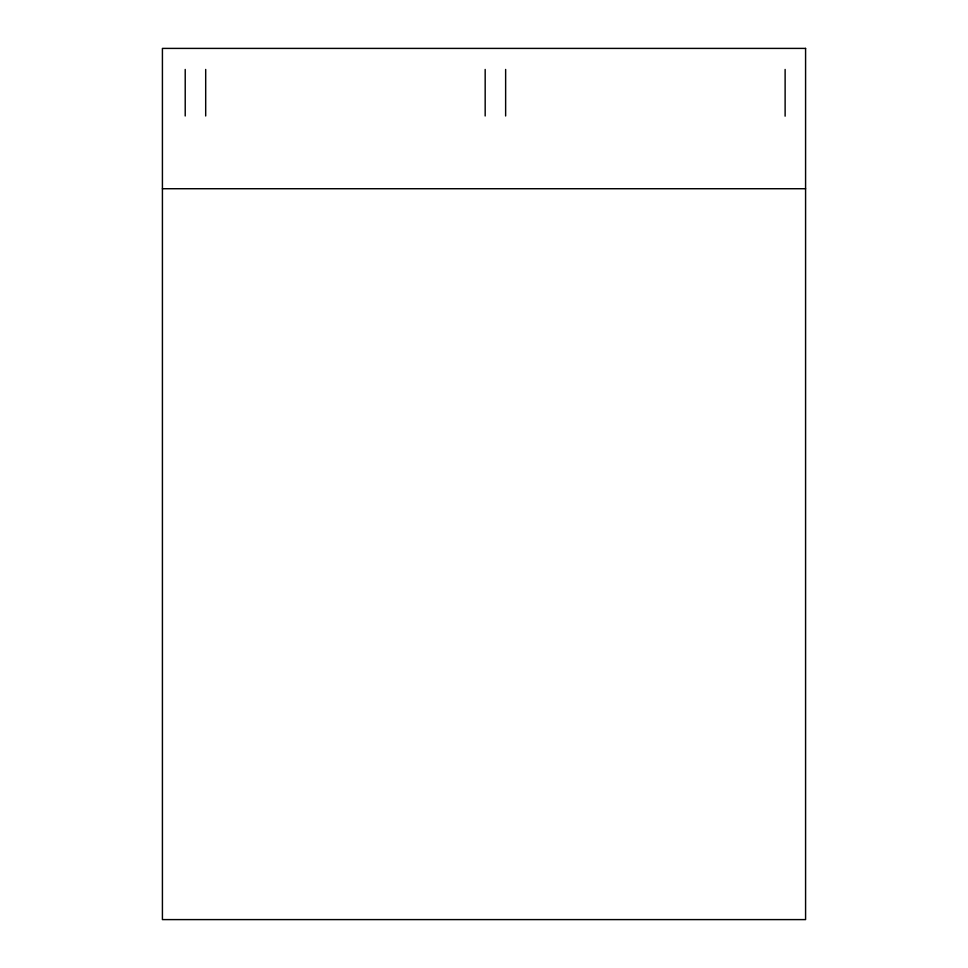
<?xml version="1.0" encoding="UTF-8"?>
<svg xmlns="http://www.w3.org/2000/svg" width="968" height="968" viewBox="0 0 968 968"><rect width="100%" height="100%" fill="white"/><g stroke="black" fill="none" stroke-linecap="round" stroke-linejoin="round"><path stroke-width="1.45" d="M162.418 188.724L805.582 188.724M785.121 69.454L785.121 116.16M505.635 69.454L505.635 115.978M485.174 69.454L485.174 115.978M205.688 69.454L205.688 115.978M185.215 69.454L185.215 115.978M805.582 48.4L162.418 48.4L162.418 919.6L805.582 919.6L805.582 48.4"/></g></svg>
